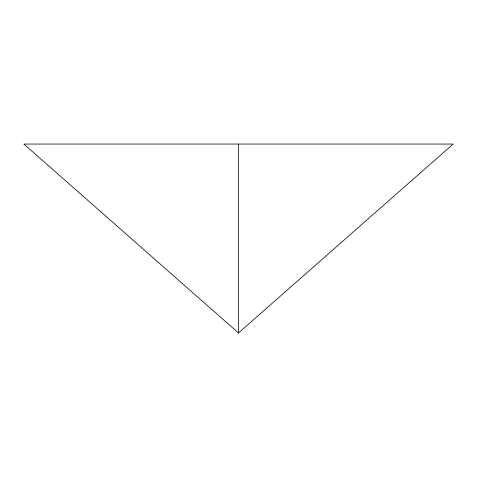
<?xml version="1.0" encoding="UTF-8"?>
<svg xmlns="http://www.w3.org/2000/svg" width="477" height="477" viewBox="0 0 477 477"><rect width="100%" height="100%" fill="white"/><g stroke="black" fill="none" stroke-linecap="round" stroke-linejoin="round"><path stroke-width="0.72" d="M238.5 332.946L453.15 144.054L23.85 144.054L238.5 332.946L238.5 144.054"/></g></svg>
